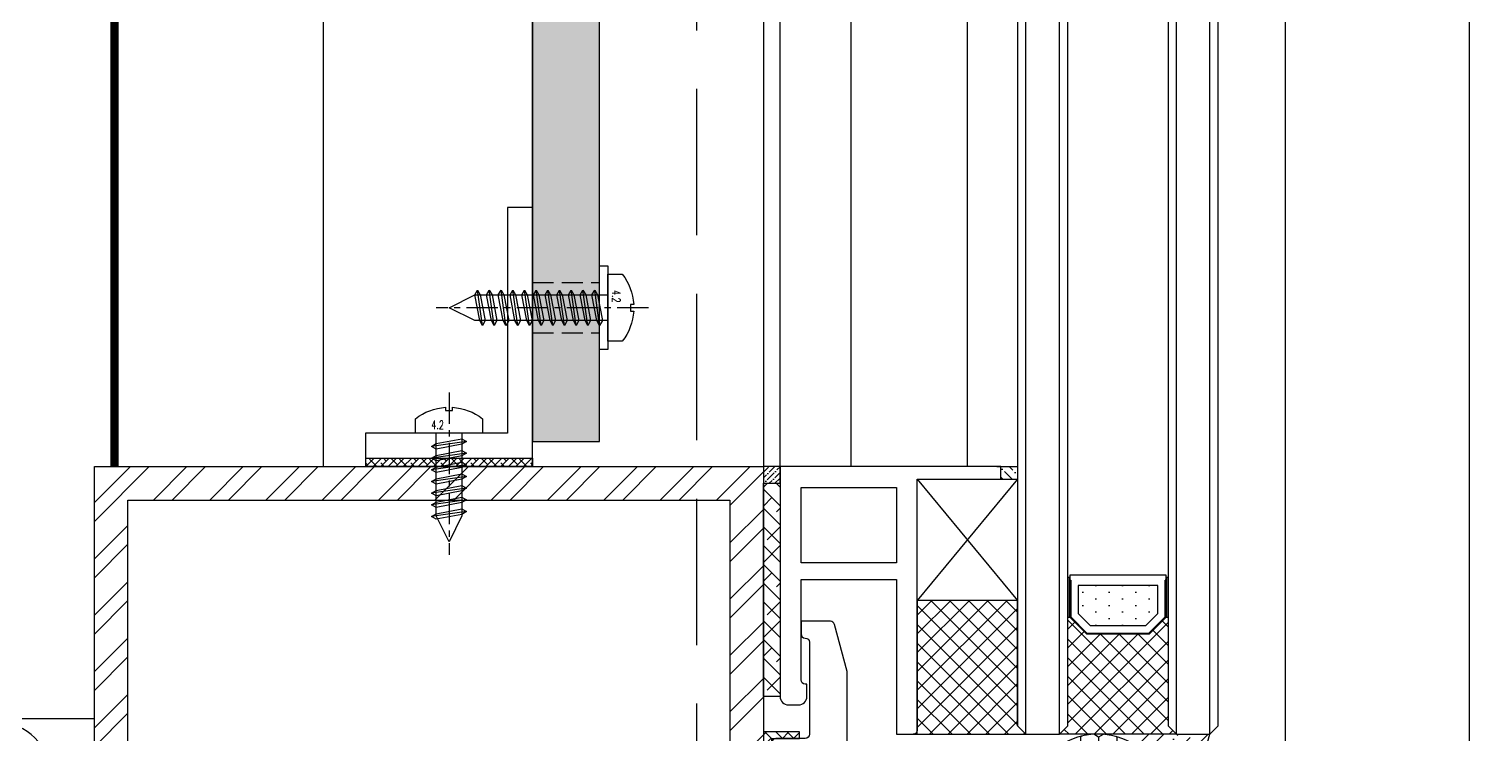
# Model space of a CAD drawing. Extents: x 220580 to 2027826, y -309201 to 71987.
# Drawn here: x 361603.3 to 361775.6, y -153221.4 to -153137 of the extents above; entities that cross this region are included whole.
import ezdxf
from ezdxf.enums import TextEntityAlignment as Align

# ---------------------------------------------------------------- set-up
doc = ezdxf.new("R2010")
doc.units = 0
for name, pattern in [('AUSGEZOGEN', [0]), ('CENTER', [2, 1.25, -0.25, 0.25, -0.25]), ('ZN-DASH', [0.35, 0.25, -0.1])]:
    doc.linetypes.add(name, pattern=pattern)
for name, color, linetype in [('!ZN1-填充-8', 8, 'Continuous'), ('!ZN3-其它材质幕墙-60', 60, 'Continuous'), ('!ZN3-玻璃幕墙-4', 4, 'Continuous'), ('!ZN4-辅助材料-1', 1, 'Continuous'), ('!ZN4-配件-11', 11, 'Continuous'), ('!ZN5-钢材投影-40', 40, 'Continuous'), ('!ZN5-铝材投影-112', 112, 'Continuous'), ('!ZN5-铝材断面-6', 6, 'Continuous'), ('!ZN6-虚线-8', 8, 'ZN-DASH'), ('11紧固件', 11, 'Continuous'), ('2钢材断面', 2, 'Continuous'), ('A_Hatch', 8, 'Continuous'), ('BM', 8, '保温棉'), ('Fill', 8, 'Continuous'), ('型材截面颜色', 253, 'Continuous')]:
    doc.layers.add(name, color=color, linetype=linetype)
for name, color, linetype, lineweight in [('0CABR-填充', 8, 'Continuous', 5), ('0CABR-密封材料、垫片', 195, 'Continuous', 9), ('0填充', 8, 'Continuous', 13)]:
    doc.layers.add(name, color=color, linetype=linetype, lineweight=lineweight)
doc.styles.add('DHTEXT-1', font='ROMANS.shx', dxfattribs={"width": 0.7, "bigfont": 'CHINESE.shx'})
doc.linetypes.add('保温棉', pattern='A,0.006248399999999999,-6.2484,[134,ltypeshp.shx,S=6.2484,R=0,X=-6.2484,Y=0],-12.4968,[134,ltypeshp.shx,S=6.2484,R=180,X=6.2484,Y=0],-6.2484', length=24.9998484)

# ---------------------------------------------------------------- blocks, each defined once
blk = doc.blocks.new('20250822090122')
at = {"layer": 'A_Hatch'}
h = blk.add_hatch(dxfattribs=at)
h.set_pattern_fill('ANSI32', color=256)
h.set_pattern_definition([(45, (-80, -40), (-3.367596045400933, 3.367596045400933), []), (45, (-77.75493500000448, -40), (-3.367596045400933, 3.367596045400933), [])])
h.paths.add_polyline_path([(0, 40), (-80, 40), (-80, -40), (0, -40)])
h.paths.add_polyline_path([(-4, 36), (-4, -36), (-76, -36), (-76, 36)], flags=16)
at = {"layer": '2钢材断面'}
for points in [[(-80, 40), (0, 40), (0, -40), (-80, -40)], [(-76, 36), (-4, 36), (-4, -36), (-76, -36)]]:
    blk.add_lwpolyline(points, close=True, dxfattribs=at)
blk = doc.blocks.new('20230625105620')
at = {"layer": '0CABR-填充'}
h = blk.add_hatch(dxfattribs=at)
h.set_pattern_fill('ANSI38', color=256, scale=0.3, angle=90.00000000000001)
h.set_pattern_definition([(135, (669.6330778690171, -11486.45394119481), (-0.6735192090801863, -0.6735192090801866), []), (225, (669.6330778690171, -11486.45394119481), (-0.6735192090801858, -2.02055762724056), [2.38125, -1.42875])])
h.paths.add_polyline_path([(-5.199999999720603, 3.69999999992433), (-5.199999999953434, 4.500000000203727), (-8.5, 4.499999999970896), (-8.49999999976717, 7.499999999970896), (-5.199999999953434, 7.499999999970896), (-5.199999999953434, 8.300000000017462), (-9.49999999976717, 8.300000000017462), (-9.5, 3.69999999992433)])
h = blk.add_hatch(dxfattribs=at)
h.set_pattern_fill('ANSI38', color=256, scale=0.3, angle=90)
h.set_pattern_definition([(135, (669.6330778690754, -11486.45394119481), (-0.6735192090801865, -0.6735192090801864), []), (225, (669.6330778690754, -11486.45394119481), (-0.6735192090801867, -2.020557627240559), [2.38125, -1.42875])])
h.paths.add_polyline_path([(-5.199999999662396, 3.69999999992433), (-5.199999999895226, 4.500000000203727), (-8.499999999941792, 4.499999999970896), (-8.499999999708962, 7.499999999970896), (-5.199999999895226, 7.499999999970896), (-5.199999999895226, 8.300000000017462), (-9.499999999708962, 8.300000000017462), (-9.499999999941792, 3.69999999992433)])
h = blk.add_hatch(dxfattribs=at)
h.set_pattern_fill('ANSI38', color=256, scale=0.3, angle=90.00000000000001)
h.set_pattern_definition([(135, (669.6330778687843, -11498.45394119481), (-0.6735192090801863, -0.6735192090801866), []), (225, (669.6330778687843, -11498.45394119481), (-0.6735192090801858, -2.02055762724056), [2.38125, -1.42875])])
h.paths.add_polyline_path([(-5.199999999953434, -8.30000000007567), (-5.200000000186265, -7.499999999796273), (-8.50000000023283, -7.500000000029104), (-8.5, -4.500000000029104), (-5.200000000186265, -4.500000000029104), (-5.200000000186265, -3.699999999982538), (-9.5, -3.699999999982538), (-9.50000000023283, -8.30000000007567)])
h = blk.add_hatch(dxfattribs=at)
h.set_pattern_fill('ANSI38', color=256, scale=0.3, angle=90)
h.set_pattern_definition([(135, (669.6330778688425, -11498.45394119481), (-0.6735192090801865, -0.6735192090801864), []), (225, (669.6330778688425, -11498.45394119481), (-0.6735192090801867, -2.020557627240559), [2.38125, -1.42875])])
h.paths.add_polyline_path([(-5.199999999895226, -8.30000000007567), (-5.200000000128057, -7.499999999796273), (-8.500000000174623, -7.500000000029104), (-8.499999999941792, -4.500000000029104), (-5.200000000128057, -4.500000000029104), (-5.200000000128057, -3.699999999982538), (-9.499999999941792, -3.699999999982538), (-9.500000000174623, -8.30000000007567)])
at = {"layer": '!ZN4-辅助材料-1'}
for points in [[(-5.199999999662396, 3.69999999992433), (-5.199999999895226, 4.500000000203727), (-8.499999999941792, 4.499999999970896), (-8.499999999708962, 7.499999999970896), (-5.199999999895226, 7.499999999970896), (-5.199999999895226, 8.300000000017462), (-9.499999999708962, 8.300000000017462), (-9.499999999941792, 3.69999999992433), (-5.199999999662396, 3.69999999992433)], [(-5.199999999662396, -3.700000000215368), (-5.199999999895226, -4.500000000261934), (-8.499999999941792, -4.500000000261934), (-8.499999999708962, -7.500000000029104), (-5.199999999895226, -7.500000000261934), (-5.199999999895226, -8.30000000007567), (-9.499999999708962, -8.30000000007567), (-9.499999999941792, -3.699999999982538), (-5.199999999662396, -3.700000000215368)]]:
    blk.add_lwpolyline(points, dxfattribs=at)
at = {"layer": '!ZN5-铝材投影-112'}
blk.add_lwpolyline([(-4.499999999767169, 3.999999999970896), (-4.5, -4.000000000029104, -0.4142135623702536), (-4.999999999767169, -4.500000000029104), (-7.999999999767169, -4.500000000029104, 0.414213562373095), (-8.49999999976717, -5.000000000029104), (-8.49999999976717, -7.000000000029104, 0.414213562373095), (-7.999999999767169, -7.500000000029104), (-4.499999999476131, -7.500000000025466, -0.414213562373095), (-3.999999999476131, -8.000000000025466), (-3.999999999476131, -19.00000000002547, -0.414213562373095), (-4.499999999476131, -19.50000000002547, 0.414213562373095), (-4.999999999476131, -20.00000000002547), (-4.999999999476131, -21.50000000002547), (-1.491358648519963, -21.5000000000291, 0.3394542588629411), (-1.008395735407248, -21.12940952254576), (0.5, -15.5000000000291), (0.5, -0.5000000000291038), (0, -2.91038304567337e-11), (0.5, 0.4999999999708962), (0.5000000002328306, 15.4999999999709), (-1.008395735174417, 21.12940952248755, 0.3394542588629411), (-1.491358648519963, 21.4999999999709), (-4.999999999476131, 21.49999999996726), (-4.999999999476131, 19.99999999996726, 0.414213562373095), (-4.499999999476131, 19.49999999996726, -0.414213562373095), (-3.999999999476131, 18.99999999996726), (-3.999999999476131, 7.999999999967258, -0.414213562373095), (-4.499999999476131, 7.499999999967258), (-7.999999999767169, 7.499999999970896, 0.414213562373095), (-8.49999999976717, 6.999999999970896), (-8.49999999976717, 4.999999999970896, 0.414213562373095), (-7.999999999767169, 4.499999999970896), (-4.999999999767169, 4.499999999970896, -0.4142135623688329), (-4.499999999767169, 3.999999999970896)], format="xyb", close=True, dxfattribs=at)
at = {"layer": '0CABR-密封材料、垫片'}
for points in [[(-5.199999999720603, 3.69999999992433), (-5.199999999953434, 4.500000000203727), (-8.5, 4.499999999970896), (-8.49999999976717, 7.499999999970896), (-5.199999999953434, 7.499999999970896), (-5.199999999953434, 8.300000000017462), (-9.49999999976717, 8.300000000017462), (-9.5, 3.69999999992433), (-5.199999999720603, 3.69999999992433)], [(-5.199999999720603, -3.700000000215368), (-5.199999999953434, -4.500000000261934), (-8.5, -4.500000000261934), (-8.49999999976717, -7.500000000029104), (-5.199999999953434, -7.500000000261934), (-5.199999999953434, -8.30000000007567), (-9.49999999976717, -8.30000000007567), (-9.5, -3.699999999982538), (-5.199999999720603, -3.700000000215368)]]:
    blk.add_lwpolyline(points, dxfattribs=at)
blk = doc.blocks.new('16胶缝')
at = {"layer": '!ZN1-填充-8', "ltscale": 0.1}
h = blk.add_hatch(dxfattribs=at)
h.set_pattern_fill('HONEY', color=256, scale=10, style=0)
h.set_pattern_definition([(4.818975183877585e-15, (-19679.56000236233, -11324.37131966545), (1.875, 1.08253175), [1.25, -2.5]), (120, (-19679.56000236233, -11324.37131966545), (-1.874999995903225, 1.082531757095823), [1.249999999999998, -2.499999999999997]), (60.00000000000003, (-19679.56000236233, -11324.37131966545), (4.096775418904741e-09, 2.165063507095822), [-2.499999999999998, 1.249999999999999])])
edge = h.paths.add_edge_path()
edge.add_ellipse((8.000000000182808, 13.40127735032729), major_axis=(-1.852811262691897e-12, -8.148750109612592), ratio=0.9817456533069091, start_angle=0, end_angle=360)
h = blk.add_hatch(dxfattribs=at)
h.set_pattern_fill('ANSI36', color=256, scale=10, style=0)
h.set_pattern_definition([(45.00000000000003, (-19679.575386873, -11324.37131966545), (0.6629126073623883, 2.430679560328756), [3.125, -0.625, 0, -0.625])])
edge = h.paths.add_edge_path()
edge.add_ellipse((8.015384510843433, 13.40127735032729), major_axis=(0.8733517820453444, 8.103544729698486), ratio=0.9813319895029027, start_angle=124.6262873536864, end_angle=247.3977371599691, ccw=False)
edge.add_arc((0.0005942590132690384, 10.19757702908555), 1.197577176534192, 269.97156881858757, 324.48671338471985, ccw=False)
edge.add_line((1.455191522836685e-11, 8.999999999992724), (1.091393642127514e-11, -1.818989403545856e-12))
edge.add_arc((8.000000000015461, -24.92179927315374), 26.17434008740905, 432.2031562990745, 467.7968437009381, ccw=False)
edge.add_line((16.00000000001455, 0), (16.00000000001091, 9.000000000003638))
edge.add_arc((16.00645417175474, 10.22705133927502), 1.227068313314542, 216.5905572920867, 269.6986325029304, ccw=False)
at = {"layer": '!ZN4-辅助材料-1', "color": 1, "ltscale": 0.1}
blk.add_arc((8.000000000014552, -24.92179927313555), 26.17434008739207, 72.20315629866607, 107.7968437013339, dxfattribs=at)
blk.add_ellipse((8.000000000182808, 13.40127735032729), major_axis=(-1.852811262691897e-12, -8.148750109612592), ratio=0.9817456533069091, dxfattribs=at)
blk.add_point((8.000000000014552, 7.275957614183426e-12), dxfattribs=at)
blk = doc.blocks.new('胶缝断面')
at = {"color": 7, "ltscale": 0.1, "extrusion": (0, 0, -1), "zscale": -1, "rotation": 180}
blk.add_blockref('16胶缝', (8, 5.456968210637569e-12), dxfattribs=at)
blk = doc.blocks.new('20240131155736')
at = {"layer": '!ZN1-填充-8'}
h = blk.add_hatch(dxfattribs=at)
h.set_pattern_fill('ANSI36', color=256, scale=0.5, angle=270, style=0)
h.set_pattern_definition([(315, (4155.516182055328, -11794.82250172619), (1.543481520808761, -0.4209495056751171), [1.984375, -0.396875, 0, -0.396875])])
h.paths.add_polyline_path([(-0.7497986001617392, 0.7500036128367356), (-0.7497986001617392, -0.7500036128367356), (1.250202532093681, -0.7500036128367356), (1.250202532093681, 0.7500036128367356)])
at = {"layer": '!ZN4-辅助材料-1', "linetype": 'AUSGEZOGEN'}
blk.add_line((-1.250202532108233, 0.749996387068677), (1.250202532108233, 0.7500036128367356), dxfattribs=at)
blk = doc.blocks.new('20240131160147')
at = {"layer": '!ZN5-铝材断面-6'}
blk.add_lwpolyline([(-3.359996820086963, 1.24972521692689), (-3.360017300714389, 19.749725232934), (-0.8600173007143894, 19.749725232934), (-0.8599968200869625, -10.750274787526), (9.139988671027822, -10.75027476862306), (9.139988671027822, -12.25027476862306), (-17.2600001134706, -12.25027476875402), (-17.2600001134706, 15.24972523121687, -0.414213562373095), (-16.2600001134706, 16.24972523121687), (-15.06000012539153, 16.24972523121687, -0.414213562373095), (-14.06000012539153, 15.24972523121687), (-14.06000012539153, 13.74972523121687), (-14.2600001134706, 13.74972523121687, 0.414213562373095), (-14.7600001134706, 13.24972523121687), (-14.7600001134706, 1.249725235698861)], format="xyb", close=True, dxfattribs=at)
blk.add_lwpolyline([(-14.7600001134706, -0.7502747643011389), (-14.7600001134706, -9.750274768754025), (-3.359996820086963, -9.750274787525996), (-3.359996820086963, -0.7502747830731096)], close=True, dxfattribs=at)
at = {"layer": '!ZN1-填充-8', "ltscale": 50, "xscale": -1, "rotation": 180}
blk.add_blockref('20240131155736', (9.889797354408074, -11.50027115578996), dxfattribs=at)
blk = doc.blocks.new('20250822102610', base_point=(-89164.55327459493, -87453.63117898782))
at = {"layer": '!ZN1-填充-8'}
h = blk.add_hatch(dxfattribs=at)
h.set_pattern_fill('ANSI37', color=256, angle=-1.272221872585407e-14, style=0)
h.set_pattern_definition([(44.99999999999999, (0, 0), (-1.122532015133644, 1.122532015133644), []), (135, (0, 0), (-1.122532015133644, -1.122532015133644), [])])
edge = h.paths.add_edge_path()
edge.add_line((-89165.05327484866, -87423.13117512563), (-89151.55327484867, -87423.13118085341))
edge.add_line((-89151.55327484867, -87423.13118085341), (-89152.55327484867, -87424.13118000627))
edge.add_line((-89152.55327484867, -87424.13118000627), (-89152.55327484867, -87439.13118438769))
edge.add_line((-89152.55327484867, -87439.13118438769), (-89164.55327484867, -87439.13117682973))
edge.add_line((-89164.55327484867, -87439.13117682973), (-89164.55327484867, -87423.63117784967))
edge.add_arc((-89165.05327484867, -87423.63117512563), 0.5000000000074204, 359.9996878473482, 449.9999999983324)
at = {"layer": '!ZN1-填充-8', "ltscale": 100}
for p, q in [((-89152.5532746931, -87453.63117898782), (-89164.55327484867, -87439.13117682973)), ((-89164.55327459493, -87453.63117898782), (-89152.55327484867, -87439.13118438756))]:
    blk.add_line(p, q, dxfattribs=at)
at = {"layer": '!ZN4-辅助材料-1', "linetype": 'AUSGEZOGEN'}
blk.add_lwpolyline([(-89165.05327484866, -87423.13117512563), (-89151.55327484867, -87423.13118085341), (-89152.55327484867, -87424.13118000627), (-89152.55327484867, -87439.13118438769), (-89164.55327484867, -87439.13117682973), (-89164.55327484867, -87423.63117784967, 0.4142151580810171), (-89165.05327484866, -87423.13117512563), (-89165.05327484866, -87423.13117512563)], format="xyb", dxfattribs=at)
blk.add_lwpolyline([(-89152.55327484867, -87439.13118438768), (-89164.55327467559, -87439.13117716176), (-89164.55327469764, -87442.13117353823)], dxfattribs=at)
blk.add_lwpolyline([(-89164.55327459965, -87439.13117716176), (-89164.55327459493, -87453.63117898782), (-89152.5532746931, -87453.63117898782), (-89152.55327469783, -87439.13117716176)], close=True, dxfattribs=at)
blk = doc.blocks.new('20250822103338', base_point=(-89182.55327602196, -87455.13117897836))
at = {"layer": '0填充'}
h = blk.add_hatch(dxfattribs=at)
h.set_pattern_fill('ANSI38', color=256, angle=360, style=0)
h.set_pattern_definition([(45, (0, 0), (-1.122532015133644, 1.122532015133644), []), (134.9999999999999, (0, 0), (-3.367596045400932, 1.122532015133645), [3.96875, -2.38125])])
h.paths.add_polyline_path([(-89182.553276022, -87453.13117897836), (-89180.55327602198, -87453.13117897836), (-89180.55327602211, -87427.6311789784), (-89182.55327602211, -87427.6311789784)])
at = {"layer": '型材截面颜色', "ltscale": 60}
h = blk.add_hatch(dxfattribs=at)
h.set_pattern_fill('ANSI36', color=256, scale=0.3, angle=90.00000000000001)
h.set_pattern_definition([(135, (0, 0), (-0.9260889124852567, 0.2525697034050699), [1.190625, -0.238125, 0, -0.238125])])
h.paths.add_polyline_path([(-89182.55327602196, -87455.13117898106), (-89182.55327602196, -87453.13104161006), (-89180.55326710995, -87453.1311102956), (-89180.55326710995, -87455.13124766659)])
at = {"layer": '!ZN4-辅助材料-1'}
for points in [[(-89180.55327602195, -87427.6311789784), (-89182.55327602195, -87427.6311789784), (-89182.55327602196, -87453.13117897836), (-89180.55327602196, -87453.13117897836)], [(-89182.55327602196, -87455.13117897836), (-89182.55327602196, -87453.13104160737), (-89180.55326570052, -87453.13103338321), (-89180.55326570052, -87455.1311707542)]]:
    blk.add_lwpolyline(points, close=True, dxfattribs=at)
at = {"layer": '0CABR-密封材料、垫片'}
blk.add_lwpolyline([(-89180.55327602195, -87427.6311789784), (-89182.55327602195, -87427.6311789784), (-89182.55327602196, -87455.13117897836), (-89180.55327602196, -87455.13117897836)], close=True, dxfattribs=at)
blk = doc.blocks.new('20250822103828')
at = {"layer": '!ZN4-辅助材料-1', "ltscale": 100}
for name, p in [('20250822102610', (18.40000010126096, 1.499999990541255)), ('20250822103338', (0, 0))]:
    blk.add_blockref(name, p, dxfattribs=at)
at = {"layer": '!ZN6-虚线-8', "ltscale": 50}
blk.add_blockref('20240131160147', (19.26000011348515, 12.25027476875402), dxfattribs=at)
blk = doc.blocks.new('*U2032')
at = {"layer": '!ZN1-填充-8'}
for points in [[(-18, 26.75000102790364), (-18, 22.00000102790364), (-17.75, 22.00000102790364), (-17.75, 26.75000102790364)], [(-6.25, 26.75000102790364), (-6.25, 22.00000102790364), (-6, 22.00000102790364), (-6, 26.75000102790364)]]:
    blk.add_hatch(color=256, dxfattribs=at).paths.add_polyline_path(points)
h = blk.add_hatch(dxfattribs=at)
h.set_pattern_fill('DOTS', color=8, angle=90, style=0)
h.set_pattern_definition([(90, (0, 13.9999989689677), (-1.5875, 0.7937500000000002), [0, -1.5875])])
h.paths.add_polyline_path([(-15.33578673216107, 21.00000143289799), (-8.664213388663484, 21.00000143289799), (-7.249997335646185, 22.41421748591165), (-7.249997335646185, 25.80000143289726), (-16.74999733564619, 25.80000143289726), (-16.74999733564619, 22.41421203638674)])
h = blk.add_hatch(dxfattribs=at)
h.set_pattern_fill('ANSI37', color=256, scale=0.5000000000000001, angle=90.00000000000001, style=0)
h.set_pattern_definition([(135, (0, 13.9999989689677), (-1.122532015133644, -1.122532015133644), []), (225, (0, 13.9999989689677), (1.122532015133644, -1.122532015133644), [])])
h.paths.add_polyline_path([(-5.000001026521204, 7.999999998435669), (-19.0000010265212, 7.999999998435669), (-18.0000010265212, 8.99999999843567), (-18.0000010265212, 21.99999999843567), (-17.7500010265212, 21.99999999843567), (-15.7500010265212, 19.99999999843567), (-8.250001026521204, 19.99999999843567), (-6.250001026521204, 21.99999999843567), (-6.000001026521204, 21.99999999843567), (-6.000001026521204, 8.99999999843567)])
for p, q in [((-23, 8.000001027903636), (-23.00000000001455, 624.1576055331425)), ((-19.00000102947524, 7.999999998435669), (-19.00000102947524, 624.1576045036745)), ((-4.999999091349309, 7.999999998435669), (-4.999999091363861, 624.1576045036745)), ((-1.000000120824552, 8.000001027903636), (-1.000000120839104, 624.1576055331425))]:
    blk.add_line(p, q, dxfattribs=at)
at = {"layer": '!ZN3-玻璃幕墙-4'}
for points in [[(-24.00000000001455, 624.1576055331425), (-24, 9.000001027903636), (-23, 8.000001027903636), (-19, 8.000001027903636), (-18, 9.000001027903636), (-18.00000000001455, 624.1576055331425)], [(-6.000000000014552, 624.1576055331425), (-6, 9.000001027903636), (-5, 8.000001027903636), (-1, 8.000001027903636), (0, 9.000001027903636), (-1.455191522836685e-11, 624.1576055331425)]]:
    blk.add_lwpolyline(points, dxfattribs=at)
at = {"layer": '!ZN4-辅助材料-1'}
for points in [[(-18, 26.75000102790364), (-18, 22.00000102790364), (-17.75, 22.00000102790364), (-17.75, 26.75000102790364)], [(-15.74999993958045, 20.00000102790364), (-8.250000060419552, 20.00000102790364), (-6.250000060419552, 22.00000102790364), (-6.250000060419552, 27.00000102790364), (-17.75000006041955, 27.00000102790364), (-17.75000006041955, 22.00000102790364)], [(-6.25, 26.75000102790364), (-6.25, 22.00000102790364), (-6, 22.00000102790364), (-6, 26.75000102790364)], [(-15.33578673216107, 21.00000143289799), (-8.664213388663484, 21.00000143289799), (-7.249997335646185, 22.41421748591165), (-7.249997335646185, 25.80000143289726), (-16.74999733564619, 25.80000143289726), (-16.74999733564619, 22.41421203638674)], [(-5.000001026521204, 7.999999998435669), (-19.0000010265212, 7.999999998435669), (-18.0000010265212, 8.99999999843567), (-18.0000010265212, 21.99999999843567), (-17.7500010265212, 21.99999999843567), (-15.7500010265212, 19.99999999843567), (-8.250001026521204, 19.99999999843567), (-8.250001026521204, 19.99999999843567), (-6.250001026521204, 21.99999999843567), (-6.000001026521204, 21.99999999843567), (-6.000001026521204, 8.99999999843567), (-5.000001026521204, 7.999999998435669)]]:
    blk.add_lwpolyline(points, close=True, dxfattribs=at)
blk.add_lwpolyline([(-17.74999853286135, 26.40000038206927), (-17.65000006041373, 26.40000038206927), (-17.65000006041373, 22.04142079812664), (-15.70857608562801, 20.09999682333728), (-8.291423709393712, 20.09999682333728), (-6.349998532867176, 22.04142199986745), (-6.349998532867176, 26.40000102790509), (-6.250000060419552, 26.40000102790509), (-6.349998532867176, 26.40000102790509)], dxfattribs=at)
at = {"layer": '!ZN5-钢材投影-40', "ltscale": 0.3}
blk.add_line((-54.39999999999418, 624.1576055331425), (-54.39999999999418, -774.9999999505708), dxfattribs=at)
at = {"layer": '!ZN5-铝材投影-112'}
for p, q in [((-52.40170605068852, 39.99999999995634), (-52.40170605068852, 624.1576055331425)), ((-43.9017349172791, 39.99999999995634), (-43.9017349172791, 624.1576055331425)), ((-30.00001585268183, 39.99999999995634), (-30.00001585268183, 624.1576055331425)), ((7.999997113627614, 624.1576055331425), (7.999997113627614, -774.9999999505708)), ((30.0000000448199, 624.1576055331425), (30.0000000448199, -774.9999999505708))]:
    blk.add_line(p, q, dxfattribs=at)
at = {"layer": '!ZN6-虚线-8', "color": 8, "linetype": 'ZN-DASH', "ltscale": 70}
blk.add_line((-62.39999999999418, 624.1576055331425), (-62.39999999999418, -774.9999999505708), dxfattribs=at)
at = {"layer": 'Defpoints', "color": 250}
for p in [(-6.000001026521204, 20.00000102790364), (-24.00000205304241, 8.000001027903636), (-18, 7.999999998435669), (-6, 7.999999998435669), (0, 8.000001027903636)]:
    blk.add_point(p, dxfattribs=at)
at = {"layer": '!ZN4-辅助材料-1', "ltscale": 100, "xscale": -1, "rotation": 180}
blk.add_blockref('20250822103828', (-54.39999999999418, 40), dxfattribs=at)
at = {"layer": '!ZN4-辅助材料-1', "rotation": 270}
blk.add_blockref('胶缝断面', (-1.000000120824552, 1.2082455214113e-07), dxfattribs=at)
at = {"layer": '!ZN5-铝材断面-6', "ltscale": 100}
blk.add_blockref('20250822090122', (-54.39999999999418, 0), dxfattribs=at)
at = {"layer": '0CABR-填充', "ltscale": 20}
blk.add_blockref('20230625105620', (-44.9000000001688, 0), dxfattribs=at)
blk = doc.blocks.new('*U2091')
at = {"linetype": 'ByBlock', "ltscale": 10}
for p, q in [((0.9859588387780631, 2.110000000000021), (1.57904116122194, -2.110000000000007)), ((2.385958838778063, 2.109999999999977), (2.97904116122194, -2.110000000000051)), ((3.785958838778063, 2.109999999999933), (4.37904116122194, -2.110000000000094)), ((5.185958838778062, 2.109999999999889), (5.779041161221939, -2.110000000000138)), ((6.585958838778063, 2.109999999999845), (7.17904116122194, -2.110000000000182)), ((7.985958838778063, 2.109999999999801), (8.57904116122194, -2.110000000000226)), ((9.385958838778063, 2.109999999999757), (9.97904116122194, -2.11000000000027)), ((0, 1.550000000000024), (9.895000016689004, 1.549999999999739)), ((9.895000016689004, 1.549999999999739), (13, -2.927436071331612e-13)), ((9.895000016689004, -1.550000000000255), (0, -1.549999999999945)), ((13, -2.927436071331612e-13), (9.895000016689004, -1.550000000000255))]:
    blk.add_line(p, q, dxfattribs=at)
at = {"color": 0, "linetype": 'CENTER', "ltscale": 3}
blk.add_line((-4.851510917911964, 2.913225216616411e-13), (14.54315256367451, -8.526512829121202e-15), dxfattribs=at)
at = {"linetype": 'ByBlock', "ltscale": 10}
blk.add_lwpolyline([(-3.087680633323398, 0.4000000000000909, -0.1514667514007003), (-1.723475382979757, 4), (0, 4), (0, -4), (-1.723475382979757, -4, -0.1514667514007005), (-3.087680633323398, -0.4000000000000892), (-2.699999999999932, -0.3999999999999773), (-2.699999999999932, 0.4000000000000341)], format="xyb", close=True, dxfattribs=at)
for points in [[(1.255725010475717, -1.549999999999976), (0.6626426880318403, 1.550000000000018), (0.9859588387779494, 2.109999999999935), (1.309274989524115, 1.550000000000018), (1.902357311968163, -1.549999999999976), (1.57904116122194, -2.10999999999995)], [(2.655725010475717, -1.55000000000002), (2.06264268803184, 1.549999999999975), (2.385958838777949, 2.109999999999892), (2.709274989524115, 1.549999999999975), (3.302357311968163, -1.55000000000002), (2.97904116122194, -2.109999999999994)], [(4.055725010475717, -1.550000000000064), (3.46264268803184, 1.549999999999931), (3.785958838777949, 2.109999999999848), (4.109274989524115, 1.549999999999931), (4.702357311968163, -1.550000000000064), (4.37904116122194, -2.110000000000038)], [(5.455725010475716, -1.550000000000108), (4.86264268803184, 1.549999999999887), (5.185958838777949, 2.109999999999804), (5.509274989524115, 1.549999999999887), (6.102357311968162, -1.550000000000108), (5.779041161221939, -2.110000000000082)], [(6.855725010475717, -1.550000000000152), (6.26264268803184, 1.549999999999843), (6.585958838777949, 2.10999999999976), (6.909274989524115, 1.549999999999843), (7.502357311968162, -1.550000000000152), (7.17904116122194, -2.110000000000126)], [(8.255725010475718, -1.550000000000196), (7.66264268803184, 1.549999999999799), (7.985958838777949, 2.109999999999716), (8.309274989524116, 1.549999999999799), (8.902357311968164, -1.550000000000196), (8.57904116122194, -2.11000000000017)], [(9.655725010475717, -1.55000000000024), (9.06264268803184, 1.549999999999755), (9.385958838777949, 2.109999999999672), (9.709274989524115, 1.549999999999755), (10.30235731196816, -1.55000000000024), (9.97904116122194, -2.110000000000213)]]:
    blk.add_lwpolyline(points, close=True, dxfattribs=at)
at = {"layer": 'Defpoints', "color": 0, "ltscale": 10, "style": 'DHTEXT-1', "width": 0.7}
blk.add_text('4.2', height=1, rotation=90, dxfattribs=at).set_placement((-0.4943080637851551, -1.360906739295894), align=Align.CENTER)
blk = doc.blocks.new('*U2090')
at = {"linetype": 'ByBlock', "ltscale": 10}
for p, q in [((0.9859588387780631, 2.110000000000021), (1.57904116122194, -2.110000000000007)), ((2.385958838778063, 2.109999999999994), (2.97904116122194, -2.110000000000034)), ((3.785958838778063, 2.109999999999967), (4.37904116122194, -2.110000000000061)), ((5.185958838778062, 2.10999999999994), (5.779041161221939, -2.110000000000087)), ((6.585958838778063, 2.109999999999913), (7.17904116122194, -2.110000000000114)), ((7.985958838778063, 2.109999999999886), (8.57904116122194, -2.110000000000142)), ((9.385958838778063, 2.109999999999859), (9.97904116122194, -2.110000000000168)), ((10.78595883877806, 2.109999999999832), (11.37904116122194, -2.110000000000196)), ((12.18595883877806, 2.109999999999805), (12.77904116122194, -2.110000000000222)), ((13.58595883877806, 2.109999999999778), (14.17904116122194, -2.110000000000249)), ((14.98595883877806, 2.109999999999751), (15.57904116122194, -2.110000000000277)), ((0, 1.550000000000024), (15.895000016689, 1.549999999999744)), ((15.895000016689, 1.549999999999744), (19, -2.884803507186006e-13)), ((15.895000016689, -1.550000000000251), (0, -1.549999999999945)), ((19, -2.884803507186006e-13), (15.895000016689, -1.550000000000251))]:
    blk.add_line(p, q, dxfattribs=at)
at = {"color": 0, "linetype": 'CENTER', "ltscale": 3}
blk.add_line((-4.851510917911964, 2.913225216616411e-13), (20.54315256367451, -4.2632564145606e-15), dxfattribs=at)
at = {"linetype": 'ByBlock', "ltscale": 10}
blk.add_lwpolyline([(-3.087680633323398, 0.4000000000000909, -0.1514667514007003), (-1.723475382979757, 4), (0, 4), (0, -4), (-1.723475382979757, -4, -0.1514667514007005), (-3.087680633323398, -0.4000000000000892), (-2.699999999999932, -0.3999999999999773), (-2.699999999999932, 0.4000000000000341)], format="xyb", close=True, dxfattribs=at)
for points in [[(1.255725010475717, -1.549999999999976), (0.6626426880318403, 1.550000000000018), (0.9859588387779494, 2.109999999999935), (1.309274989524115, 1.550000000000018), (1.902357311968163, -1.549999999999976), (1.57904116122194, -2.10999999999995)], [(2.655725010475717, -1.550000000000003), (2.06264268803184, 1.549999999999991), (2.385958838777949, 2.109999999999908), (2.709274989524115, 1.549999999999991), (3.302357311968163, -1.550000000000003), (2.97904116122194, -2.109999999999977)], [(4.055725010475717, -1.55000000000003), (3.46264268803184, 1.549999999999965), (3.785958838777949, 2.109999999999881), (4.109274989524115, 1.549999999999965), (4.702357311968163, -1.55000000000003), (4.37904116122194, -2.110000000000004)], [(5.455725010475716, -1.550000000000057), (4.86264268803184, 1.549999999999937), (5.185958838777949, 2.109999999999855), (5.509274989524115, 1.549999999999937), (6.102357311968162, -1.550000000000057), (5.779041161221939, -2.110000000000031)], [(6.855725010475717, -1.550000000000084), (6.26264268803184, 1.549999999999911), (6.585958838777949, 2.109999999999828), (6.909274989524115, 1.549999999999911), (7.502357311968162, -1.550000000000084), (7.17904116122194, -2.110000000000058)], [(8.255725010475718, -1.550000000000111), (7.66264268803184, 1.549999999999883), (7.985958838777949, 2.1099999999998), (8.309274989524116, 1.549999999999883), (8.902357311968164, -1.550000000000111), (8.57904116122194, -2.110000000000085)], [(9.655725010475717, -1.550000000000138), (9.06264268803184, 1.549999999999857), (9.385958838777949, 2.109999999999774), (9.709274989524115, 1.549999999999857), (10.30235731196816, -1.550000000000138), (9.97904116122194, -2.110000000000111)], [(11.05572501047572, -1.550000000000165), (10.46264268803184, 1.54999999999983), (10.78595883877795, 2.109999999999746), (11.10927498952411, 1.54999999999983), (11.70235731196816, -1.550000000000165), (11.37904116122194, -2.110000000000139)], [(12.45572501047572, -1.550000000000192), (11.86264268803184, 1.549999999999803), (12.18595883877795, 2.10999999999972), (12.50927498952412, 1.549999999999803), (13.10235731196816, -1.550000000000192), (12.77904116122194, -2.110000000000166)], [(13.85572501047572, -1.550000000000219), (13.26264268803184, 1.549999999999776), (13.58595883877795, 2.109999999999693), (13.90927498952411, 1.549999999999776), (14.50235731196816, -1.550000000000219), (14.17904116122194, -2.110000000000193)], [(15.25572501047572, -1.550000000000246), (14.66264268803184, 1.549999999999749), (14.98595883877795, 2.109999999999665), (15.30927498952412, 1.549999999999749), (15.90235731196816, -1.550000000000246), (15.57904116122194, -2.11000000000022)]]:
    blk.add_lwpolyline(points, close=True, dxfattribs=at)
at = {"layer": 'Defpoints', "color": 0, "ltscale": 10, "style": 'DHTEXT-1', "width": 0.7}
blk.add_text('4.2', height=1, rotation=90, dxfattribs=at).set_placement((-0.4943080637851551, -1.360906739295894), align=Align.CENTER)
blk = doc.blocks.new('*U2087')
at = {"linetype": 'ByBlock', "ltscale": 10}
blk.add_lwpolyline([(0, -5), (1, -5), (1, 5), (0, 5)], close=True, dxfattribs=at)
blk = doc.blocks.new('*U1836')
at = {"linetype": 'ByBlock', "ltscale": 10}
blk.add_lwpolyline([(0, -5), (1, -5), (1, 5), (0, 5)], close=True, dxfattribs=at)
blk = doc.blocks.new('*U2063')
at = {"layer": '!ZN1-填充-8', "ltscale": 10}
h = blk.add_hatch(dxfattribs=at)
h.set_pattern_fill('AR-CONC', color=8, scale=10)
h.set_pattern_definition([(49.99999999999999, (218.676972400422, 0), (18.2184668996004, -1.593908553890308), [1.905, -20.955]), (355, (218.676972400422, 0), (-3.524282597566698, 19.105664288218), [1.524, -16.764]), (100.451, (220.195172400422, -0.132825), (14.69425016659592, 17.51166878202919), [1.619, -17.809]), (46.18420000000002, (218.676972400422, 5.08), (27.10790408921299, -4.204232793272713), [2.857499999999999, -31.43249999999999]), (96.6356, (220.935962400422, 4.729649999999999), (23.74042344662372, 24.74255558900492), [2.4285, -26.7135]), (351.1840000000001, (218.676972400422, 5.08), (23.74046058139339, 24.74251178605977), [2.286, -25.146]), (21, (221.216972400422, 3.81), (15.16148798353833, -10.22655185167625), [1.905, -20.955]), (326.0000000000001, (221.216972400422, 3.81), (6.180202834764708, 18.41879661223193), [1.524, -16.764]), (71.4514, (222.480422400422, 2.95779), (21.34164907701244, 8.192285771605745), [1.619, -17.809]), (37.50000000000001, (218.676972400422, 0), (0.308860325059182, 8.455503887315311), [0, -16.5608, 0, -17.018, 0, -16.8275]), (7.499999999999999, (218.676972400422, 0), (6.681966251030574, 10.01805748181195), [0, -9.7028, 0, -16.1798, 0, -6.4135]), (327.5, (213.012772400422, 0), (13.55905951668714, -0.5728743992673435), [0, -6.35, 0, -19.812, 0, -26.289]), (317.5, (210.4727724004219, 0), (14.81291813860181, 2.542649103333303), [0, -8.255, 0, -13.1572, 0, -18.669])])
edge = h.paths.add_edge_path()
edge.add_line((425.9068082615262, 8), (0, 8))
edge.add_line((0, 8), (0, 0))
edge.add_line((0, 0), (425.9068082615262, 0))
at = {"layer": '!ZN1-填充-8', "const_width": 1}
blk.add_lwpolyline([(-2.999999998137127, 58), (425.9068082615262, 58)], dxfattribs=at)
at = {"layer": '!ZN3-其它材质幕墙-60', "ltscale": 20}
blk.add_lwpolyline([(425.9068082615262, 8), (0, 8), (0, 0), (425.9068082615262, 0)], dxfattribs=at)
at = {"layer": '!ZN5-铝材投影-112'}
blk.add_lwpolyline([(-2, 8), (28, 8), (28, 11), (1, 11), (1, 28), (-2, 28)], close=True, dxfattribs=at)
at = {"layer": '!ZN6-虚线-8', "color": 8, "linetype": 'ZN-DASH', "ltscale": 10}
for p, q in [((12.99999999999996, 8), (12.99999999999996, 0)), ((18.99999999999996, 8), (18.99999999999996, 0))]:
    blk.add_line(p, q, dxfattribs=at)
at = {"layer": 'BM'}
blk.add_line((-2.999999998137127, 33), (425.9068082615262, 33), dxfattribs=at)
at = {"layer": 'Defpoints', "color": 8}
blk.add_lwpolyline([(425.9068082615262, 58), (-2.999999998137127, 58), (-2.999999998137127, 8), (425.9068082615262, 8)], dxfattribs=at)
at = {"layer": '!ZN4-配件-11', "color": 1}
for name, p, rotation in [('*U2091', (1, 18), 180), ('*U2090', (16.00000000000005, -1), 89.99999999999997)]:
    blk.add_blockref(name, p, dxfattribs=dict(at, rotation=rotation))
at = {"layer": '!ZN4-配件-11', "extrusion": (0, 0, -1), "zscale": -1, "rotation": 270}
blk.add_blockref('*U1836', (-15.99999999999976, -8.881784197001252e-16), dxfattribs=at)
blk = doc.blocks.new('20250829153651')
at = {"layer": '!ZN1-填充-8', "ltscale": 10}
h = blk.add_hatch(dxfattribs=at)
h.set_pattern_fill('AR-CONC', color=8, scale=10, angle=90.00000000000001)
h.set_pattern_definition([(140, (325.9999906432349, 12411.67697238157), (1.5939085538903, 18.2184668996004), [1.905, -20.955]), (85.00000000000001, (325.9999906432349, 12411.67697238157), (-19.105664288218, -3.524282597566706), [1.524, -16.764]), (190.451, (326.1328156432719, 12413.19517238156), (-17.5116687820292, 14.69425016659592), [1.619, -17.809]), (136.1842, (320.9199906432768, 12411.67697238157), (4.2042327932727, 27.10790408921299), [2.857499999999997, -31.43249999999998]), (186.6356, (321.2703406432411, 12413.93596238157), (-24.74255558900493, 23.7404234466237), [2.4285, -26.7135]), (81.18400000000004, (320.9199906432768, 12411.67697238157), (-24.74251178605978, 23.74046058139338), [2.286, -25.146]), (111, (322.1899906432955, 12414.21697238155), (10.22655185167624, 15.16148798353833), [1.905, -20.955]), (56.00000000000004, (322.1899906432955, 12414.21697238155), (-18.41879661223193, 6.1802028347647), [1.524, -16.764]), (161.4514, (323.0422006432782, 12415.48042238154), (-8.192285771605754, 21.34164907701244), [1.618999999999992, -17.80899999999987]), (127.5, (325.9999906432349, 12411.67697238157), (-8.455503887315311, 0.3088603250591783), [0, -16.5608, 0, -17.018, 0, -16.8275]), (97.49999999999993, (325.9999906432349, 12411.67697238157), (-10.01805748181195, 6.68196625103057), [0, -9.702799999999998, 0, -16.1798, 0, -6.413499999999999]), (57.49999999999999, (325.9999906432349, 12406.01277238157), (0.5728743992673375, 13.55905951668714), [0, -6.349999999999967, 0, -19.81199999999987, 0, -26.28899999999987]), (47.5, (325.9999906432349, 12403.47277238156), (-2.54264910333331, 14.8129181386018), [0, -8.255, 0, -13.1572, 0, -18.669])])
edge = h.paths.add_edge_path()
edge.add_line((317.9999906432349, 12618.90680824267), (317.9999906432352, 12192.99999998114))
edge.add_line((317.9999906432349, 12192.99999998114), (325.9999906432349, 12192.99999998114))
edge.add_line((325.9999906432349, 12192.99999998114), (325.9999906432347, 12618.90680824267))
at = {"layer": 'Fill', "ltscale": 50}
h = blk.add_hatch(dxfattribs=at)
h.set_pattern_fill('ANSI38', color=256, scale=0.4, style=0)
h.set_pattern_definition([(45, (298.0650081934873, 12983.31519010785), (-0.4490128060534577, 0.4490128060534577), []), (135, (298.0650081934873, 12983.31519010785), (-1.347038418160373, 0.4490128060534578), [1.5875, -0.9525000000000001])])
h.paths.add_polyline_path([(298.0650081934873, 12189.999999983), (298.0650081934873, 12190.999999983), (317.9999906432349, 12190.999999983), (317.9999906432349, 12189.999999983)])
at = {"layer": '!ZN3-其它材质幕墙-60', "ltscale": 20}
blk.add_lwpolyline([(317.9999906432349, 12618.90680824267), (317.9999906432349, 12192.99999998114), (325.9999906432349, 12192.99999998114), (325.9999906432349, 12618.90680824267)], dxfattribs=at)
at = {"layer": '!ZN5-铝材投影-112'}
blk.add_lwpolyline([(317.9999906432349, 12190.99999998114), (317.9999906432349, 12220.99999998114), (314.9999906432349, 12220.99999998114), (314.9999906432349, 12193.99999998114), (297.9999906432349, 12193.99999998114), (297.9999906432349, 12190.99999998114)], close=True, dxfattribs=at)
at = {"layer": '!ZN6-虚线-8', "color": 8, "linetype": 'ZN-DASH', "ltscale": 10}
for p, q in [((317.9999906432349, 12211.99999998114), (325.9999906432349, 12211.99999998114)), ((317.9999906432349, 12205.99999998114), (325.9999906432349, 12205.99999998114))]:
    blk.add_line(p, q, dxfattribs=at)
at = {"layer": '11紧固件', "ltscale": 50}
blk.add_lwpolyline([(298.0650081934873, 12189.999999983), (298.0650081934873, 12190.999999983), (317.9999906432349, 12190.999999983), (317.9999906432349, 12189.999999983), (298.0650081934873, 12189.999999983)], dxfattribs=at)
at = {"layer": 'Fill'}
blk.add_lwpolyline([(265.6000002481742, 12159.81804077909), (41.00000024802284, 12159.81804077909)], dxfattribs=at)
blk.add_lwpolyline([(266.6274939188152, 12116.16496200647, -1), (254.1274939188152, 12116.16496200647), (260.2924559427775, 12153.15473415019, 1), (247.7924559427775, 12153.15473415019)], format="xyb", dxfattribs=at)
at = {"layer": '!ZN4-配件-11', "color": 1}
for name, p, rotation in [('*U2090', (326.9999906432349, 12208.99999998114), 180), ('*U2091', (307.9999906432349, 12193.99999998114), 270)]:
    blk.add_blockref(name, p, dxfattribs=dict(at, rotation=rotation))
at = {"layer": '!ZN4-配件-11', "extrusion": (0, 0, -1), "zscale": -1, "rotation": 180}
blk.add_blockref('*U2087', (-325.9999906432349, 12208.99999998114), dxfattribs=at)
at = {"ltscale": 50}
blk.add_blockref('*U2032', (400.0000002481393, 12149.999999983), dxfattribs=at)
at = {"rotation": 90}
blk.add_blockref('*U2063', (325.9999906432349, 12192.99999998114), dxfattribs=at)

msp = doc.modelspace()

# ---------------------------------------------------------------- block references
at = {"ltscale": 30}
msp.add_blockref('20250829153651', (361345.5587373031, -165379.3509606282), dxfattribs=at)

doc.saveas('drawing.dxf')
